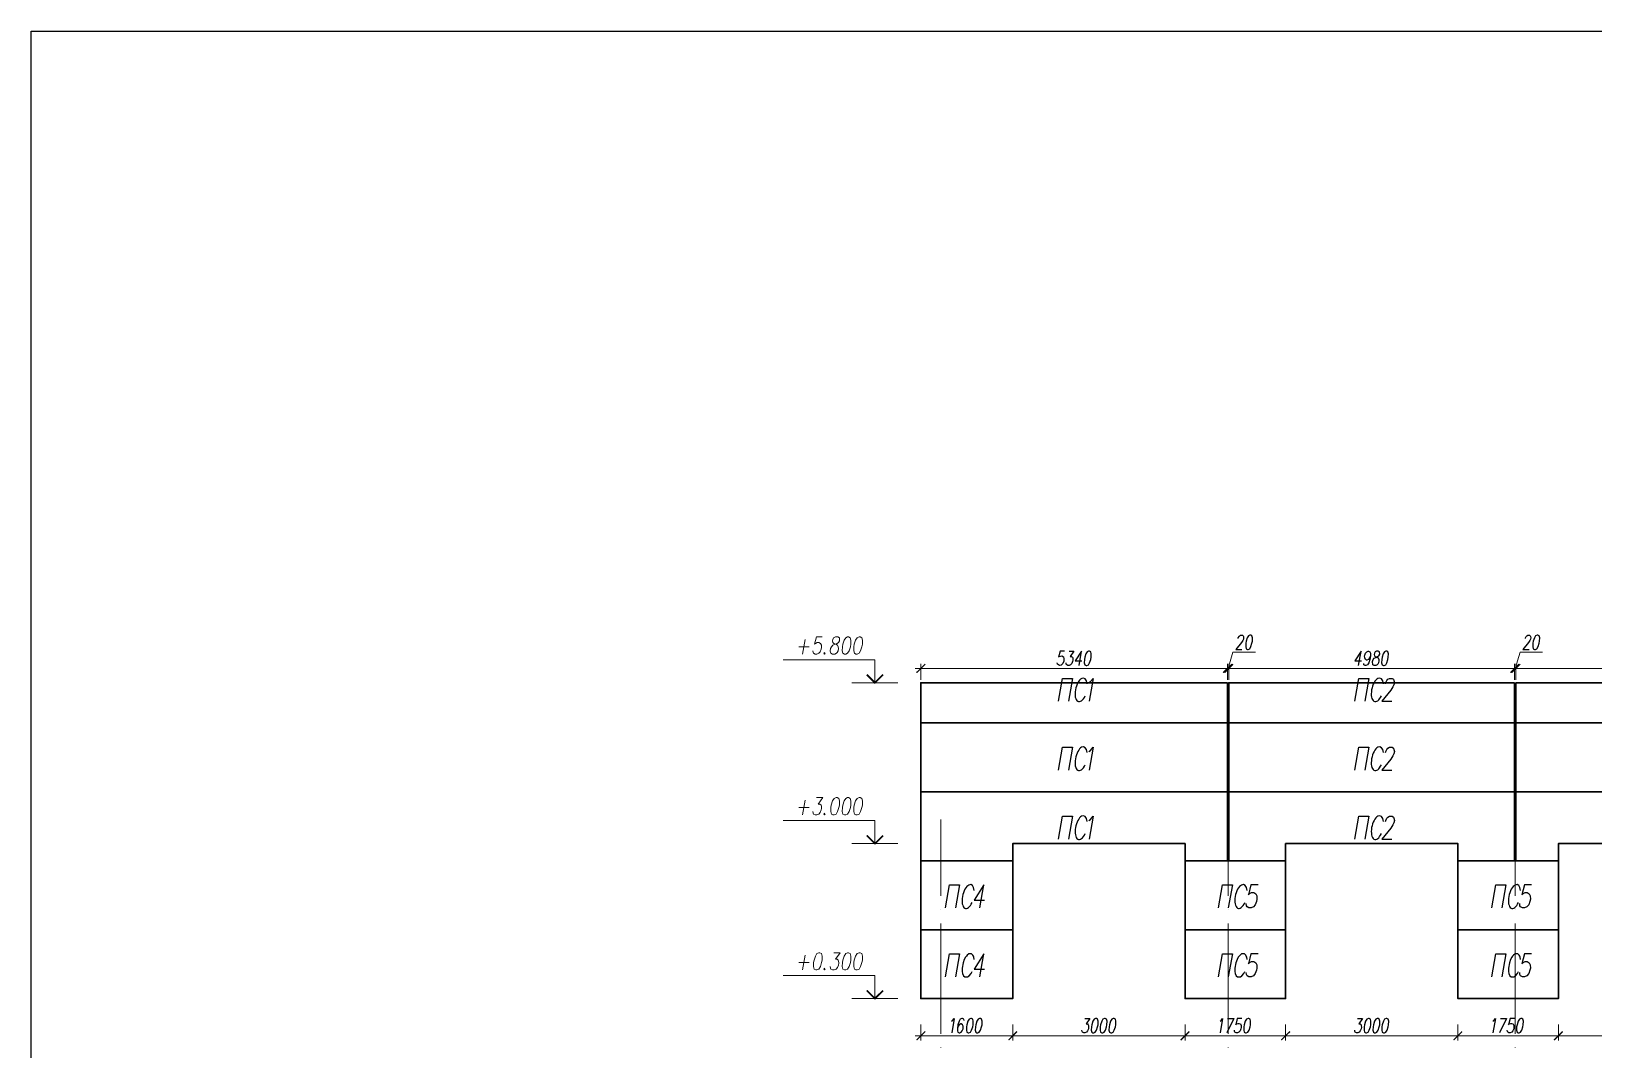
# Model space of a CAD drawing. Header units: millimetres. Extents: x 148937 to 2048786, y 870 to 351006.
# Drawn here: x 494549 to 521754, y 333269 to 351006 of the extents above; entities that cross this region are included whole.
import ezdxf

# ---------------------------------------------------------------- set-up
doc = ezdxf.new("R2010")
doc.units = ezdxf.units.MM
doc.layers.add('PDF _Геометрия', color=7, linetype='Continuous')
doc.layers.add('PDF _Сплошная заливка', color=7, linetype='Continuous', true_color=0x007eff)

msp = doc.modelspace()

# ---------------------------------------------------------------- linework, layer by layer
at = {"color": 3}
msp.add_lwpolyline([(494549.10833, 351006.44095), (642718.89428, 351006.44095), (642718.89428, 246432.46935), (494549.10833, 246432.46935)], close=True, dxfattribs=at)
at = {"layer": 'PDF _Геометрия', "color": 30, "lineweight": 15, "true_color": 0xff7e00}
for points in [[(508025.11798, 340415.66492), (507977.85697, 340157.87759)], [(508321.57009, 340458.62991), (508222.75161, 340458.62991), (508188.37997, 340329.73625), (508201.26934, 340344.77384), (508233.49275, 340359.81143), (508263.56794, 340359.81143), (508291.4949, 340344.77384), (508306.53249, 340316.84688), (508308.68072, 340273.88233), (508304.38427, 340243.80714), (508287.19844, 340200.84258), (508261.41971, 340172.91562), (508229.1963, 340157.87803), (508199.12111, 340157.87803), (508171.19415, 340172.91562), (508164.74946, 340187.95322), (508158.30478, 340215.88018)], [(507911.25999, 340286.77213), (508091.71112, 340286.77213)], [(508364.53726, 340187.95331), (508351.6479, 340172.91571), (508358.09258, 340157.87812), (508370.98195, 340172.91571)], [(509238.86315, 339659.48894), (509238.86315, 340059.05929), (507638.43346, 340059.05929)], [(509638.43472, 339659.48894), (508839.29401, 339659.48894)], [(508222.75563, 337659.48946), (508332.31525, 337659.48946), (508250.68259, 337545.63339), (508280.75778, 337545.63339), (508300.09183, 337530.5958), (508306.53651, 337515.55821), (508308.68474, 337472.59365), (508304.38829, 337444.66669), (508287.20246, 337401.70214), (508261.42373, 337373.77518), (508229.20032, 337358.73758), (508199.12513, 337358.73758), (508171.19817, 337373.77518), (508164.75349, 337386.66454), (508158.3088, 337416.73973)], [(507911.25999, 337487.6295), (508091.71112, 337487.6295)], [(508025.11798, 337616.52447), (507977.85697, 337358.73715)], [(508364.53726, 337386.66472), (508351.6479, 337373.77535), (508358.09258, 337358.73776), (508370.98195, 337373.77535)], [(509238.86315, 336858.20035), (509238.86315, 337259.91893), (507638.43346, 337259.91893)], [(509638.43472, 336858.20035), (508839.29401, 336858.20035)], [(508025.11798, 334916.20285), (507977.85697, 334658.41552)], [(508521.35806, 334959.16566), (508630.91767, 334959.16566), (508551.43325, 334845.30959), (508581.50844, 334845.30959), (508598.69426, 334830.27199), (508607.28717, 334817.38263), (508609.4354, 334774.41807), (508602.99071, 334744.34288), (508585.80489, 334701.37833), (508562.17439, 334673.45137), (508529.95097, 334658.41378), (508499.87578, 334658.41378), (508471.94882, 334673.45137), (508463.35591, 334688.48896), (508459.05946, 334716.41592)], [(507911.25999, 334787.30788), (508091.71112, 334787.30788)], [(508364.53726, 334688.48905), (508351.6479, 334673.45146), (508358.09258, 334658.41386), (508370.98195, 334673.45146)], [(509238.86315, 334160.02687), (509238.86315, 334559.59722), (507638.43346, 334559.59722)], [(509638.43472, 334160.02687), (508839.29401, 334160.02687)]]:
    msp.add_lwpolyline(points, dxfattribs=at)
for points in [[(508551.43203, 340458.62991), (508519.20861, 340443.59232), (508504.17102, 340415.66536), (508499.87456, 340387.7384), (508504.17102, 340359.81143), (508521.35684, 340344.77384), (508560.02494, 340329.73625), (508585.80367, 340316.84688), (508600.84126, 340286.77169), (508607.28595, 340258.84473), (508598.69304, 340215.88018), (508583.65544, 340187.95322), (508570.76608, 340172.91562), (508538.54266, 340157.87803), (508499.87456, 340157.87803), (508471.9476, 340172.91562), (508463.35469, 340187.95322), (508459.05823, 340215.88018), (508465.50292, 340258.84473), (508480.54051, 340286.77169), (508506.31924, 340316.84688), (508538.54266, 340329.73625), (508581.50721, 340344.77384), (508605.13772, 340359.81143), (508620.17531, 340387.7384), (508624.47177, 340415.66536), (508620.17531, 340443.59232), (508592.24835, 340458.62991)], [(508761.95852, 340458.62991), (508729.7351, 340443.59232), (508701.80814, 340402.77599), (508678.17764, 340329.73625), (508671.73295, 340286.77169), (508669.58472, 340215.88018), (508682.47409, 340172.91562), (508708.25282, 340157.87803), (508729.7351, 340157.87803), (508761.95852, 340172.91562), (508789.88548, 340215.88018), (508811.36775, 340286.77169), (508819.96066, 340329.73625), (508822.10889, 340402.77599), (508809.21953, 340443.59232), (508781.29257, 340458.62991)], [(508961.74212, 340458.62991), (508929.5187, 340443.59232), (508901.59174, 340402.77599), (508880.10947, 340329.73625), (508871.51656, 340286.77169), (508869.36833, 340215.88018), (508882.25769, 340172.91562), (508908.03643, 340157.87803), (508929.5187, 340157.87803), (508961.74212, 340172.91562), (508989.66908, 340215.88018), (509011.15136, 340286.77169), (509019.74427, 340329.73625), (509021.8925, 340402.77599), (509009.00313, 340443.59232), (508981.07617, 340458.62991)], [(508562.17491, 337659.48946), (508529.9515, 337644.45187), (508502.02454, 337601.48731), (508478.39403, 337530.5958), (508471.94935, 337487.63125), (508469.80112, 337416.73973), (508480.54226, 337373.77518), (508508.46922, 337358.73758), (508529.9515, 337358.73758), (508562.17491, 337373.77518), (508587.95365, 337416.73973), (508611.58415, 337487.63125), (508620.17706, 337530.5958), (508622.32529, 337601.48731), (508609.43592, 337644.45187), (508581.50896, 337659.48946)], [(508761.95852, 337659.48946), (508729.7351, 337644.45187), (508701.80814, 337601.48731), (508678.17764, 337530.5958), (508671.73295, 337487.63125), (508669.58472, 337416.73973), (508682.47409, 337373.77518), (508708.25282, 337358.73758), (508729.7351, 337358.73758), (508761.95852, 337373.77518), (508789.88548, 337416.73973), (508811.36775, 337487.63125), (508819.96066, 337530.5958), (508822.10889, 337601.48731), (508809.21953, 337644.45187), (508781.29257, 337659.48946)], [(508961.74212, 337659.48946), (508929.5187, 337644.45187), (508901.59174, 337601.48731), (508880.10947, 337530.5958), (508871.51656, 337487.63125), (508869.36833, 337416.73973), (508882.25769, 337373.77518), (508908.03643, 337358.73758), (508929.5187, 337358.73758), (508961.74212, 337373.77518), (508989.66908, 337416.73973), (509011.15136, 337487.63125), (509019.74427, 337530.5958), (509021.8925, 337601.48731), (509009.00313, 337644.45187), (508981.07617, 337659.48946)], [(508261.42216, 334959.16566), (508229.19874, 334944.12806), (508201.27178, 334901.16351), (508179.78951, 334830.27199), (508171.19659, 334787.30744), (508169.04837, 334716.41592), (508181.93773, 334673.45137), (508209.86469, 334658.41378), (508229.19874, 334658.41378), (508261.42216, 334673.45137), (508289.34912, 334716.41592), (508310.8314, 334787.30744), (508319.42431, 334830.27199), (508321.57253, 334901.16351), (508308.68317, 334944.12806), (508280.75621, 334959.16566)], [(508761.95852, 334959.16566), (508729.7351, 334944.12806), (508701.80814, 334901.16351), (508678.17764, 334830.27199), (508671.73295, 334787.30744), (508669.58472, 334716.41592), (508682.47409, 334673.45137), (508708.25282, 334658.41378), (508729.7351, 334658.41378), (508761.95852, 334673.45137), (508789.88548, 334716.41592), (508811.36775, 334787.30744), (508819.96066, 334830.27199), (508822.10889, 334901.16351), (508809.21953, 334944.12806), (508781.29257, 334959.16566)], [(508961.74212, 334959.16566), (508929.5187, 334944.12806), (508901.59174, 334901.16351), (508880.10947, 334830.27199), (508871.51656, 334787.30744), (508869.36833, 334716.41592), (508882.25769, 334673.45137), (508908.03643, 334658.41378), (508929.5187, 334658.41378), (508961.74212, 334673.45137), (508989.66908, 334716.41592), (509011.15136, 334787.30744), (509019.74427, 334830.27199), (509021.8925, 334901.16351), (509009.00313, 334944.12806), (508981.07617, 334959.16566)]]:
    msp.add_lwpolyline(points, close=True, dxfattribs=at)
at = {"layer": 'PDF _Геометрия', "lineweight": 25}
for points in [[(515563.24605, 340430.7019), (515565.39428, 340443.59127), (515578.28365, 340467.22177), (515586.87656, 340477.96291), (515606.21061, 340490.85228), (515636.2858, 340490.85228), (515649.17516, 340477.96291), (515655.61985, 340467.22177), (515657.76807, 340443.59127), (515653.47162, 340419.96076), (515642.73048, 340394.18203), (515621.2482, 340359.81039), (515522.42973, 340239.50963), (515629.84111, 340239.50963)], [(520564.32209, 340430.7019), (520566.47032, 340443.59127), (520577.21146, 340467.22177), (520587.9526, 340477.96291), (520605.13842, 340490.85228), (520635.21361, 340490.85228), (520650.2512, 340477.96291), (520654.54766, 340467.22177), (520658.84411, 340443.59127), (520654.54766, 340419.96076), (520641.65829, 340394.18203), (520620.17601, 340359.81039), (520521.35754, 340239.50963), (520630.91715, 340239.50963)], [(512540.69246, 340209.43471), (512463.35626, 340209.43471), (512437.57753, 340104.17155), (512446.17044, 340114.91269)], [(512618.02551, 340209.43471), (512703.95462, 340209.43471), (512639.50779, 340114.91269), (512663.13829, 340114.91269), (512676.02766, 340104.17155), (512682.47234, 340091.28218), (512684.62057, 340054.76231), (512680.32411, 340031.13181), (512665.28652, 339996.76016), (512645.95247, 339973.12966), (512620.17374, 339960.24029), (512596.54323, 339960.24029), (512577.20918, 339973.12966), (512570.7645, 339983.8708), (512566.46805, 340007.5013)], [(512792.03405, 339960.24029), (512834.99861, 340209.43471), (512727.58722, 340044.02117), (512843.59152, 340044.02117)], [(517657.76842, 339960.24029), (517702.88121, 340209.43471), (517595.46982, 340044.02117), (517711.47412, 340044.02117)], [(517866.14861, 340127.80319), (517851.11102, 340091.28332), (517831.77697, 340067.65282), (517805.99823, 340054.76345), (517799.55355, 340054.76345), (517778.07127, 340067.65282), (517767.33013, 340091.28332), (517765.18191, 340127.80319), (517767.33013, 340138.54433), (517780.2195, 340175.0642), (517801.70178, 340198.69471), (517825.33228, 340209.43584), (517833.92519, 340209.43584), (517855.40747, 340198.69471), (517866.14861, 340175.0642), (517866.14861, 340127.80319), (517855.40747, 340067.65282), (517836.07342, 340007.50244), (517814.59114, 339973.1308), (517788.81241, 339960.24143), (517773.77482, 339960.24143), (517752.29254, 339973.1308), (517750.14431, 339996.7613)], [(518025.11746, 340198.69357), (518003.63518, 340209.43471), (517973.55999, 340209.43471), (517947.78126, 340198.69357), (517934.8919, 340175.06306), (517930.59544, 340151.43256), (517934.8919, 340127.80206), (517947.78126, 340114.91269), (517977.85645, 340104.17155), (517999.33873, 340091.28218), (518010.07987, 340067.65168), (518012.22809, 340044.02117), (518007.93164, 340007.5013), (517995.04227, 339983.8708), (517984.30113, 339973.12966), (517960.67063, 339960.24029), (517928.44721, 339960.24029), (517906.96494, 339973.12966)], [(512416.09525, 339983.8708), (512411.7988, 340007.5013)], [(512435.42703, 339337.25478), (512506.31854, 339736.82514), (512680.32499, 339736.82514), (512609.43347, 339337.25478)], [(512963.8914, 339661.63708), (512991.81836, 339680.97113), (513039.07937, 339736.82505), (512968.18785, 339337.25469)], [(517593.32386, 339337.25478), (517664.21538, 339736.82514), (517838.22182, 339736.82514), (517767.33031, 339337.25478)], [(518130.38079, 339642.30382), (518134.67725, 339661.63787), (518154.0113, 339700.30596), (518169.04889, 339719.64001), (518196.97585, 339736.82584), (518246.38509, 339736.82584), (518267.86737, 339719.64001), (518276.46028, 339700.30596), (518282.90496, 339661.63787), (518276.46028, 339622.96977), (518257.12623, 339586.4499), (518222.75458, 339528.44775), (518063.78573, 339337.25548), (518237.79218, 339337.25548)], [(512435.42703, 338138.54442), (512506.31854, 338538.11477), (512680.32499, 338538.11477), (512609.43347, 338138.54442)], [(512963.8914, 338460.77857), (512991.81836, 338480.11262), (513039.07937, 338538.11477), (512968.18785, 338138.54442)], [(517593.32386, 338138.54442), (517664.21538, 338538.11477), (517838.22182, 338538.11477), (517767.33031, 338138.54442)], [(518130.38079, 338443.59127), (518134.67725, 338460.77709), (518154.0113, 338499.44519), (518169.04889, 338518.77924), (518196.97585, 338538.11329), (518246.38509, 338538.11329), (518267.86737, 338518.77924), (518276.46028, 338499.44519), (518282.90496, 338460.77709), (518276.46028, 338424.25722), (518257.12623, 338385.58912), (518222.75458, 338327.58697), (518063.78573, 338138.54293), (518237.79218, 338138.54293)], [(512435.42703, 336937.68373), (512506.31854, 337337.25408), (512680.32499, 337337.25408), (512609.43347, 336937.68373)], [(512963.8914, 337262.06602), (512991.81836, 337281.40007), (513039.07937, 337337.25399), (512968.18785, 336937.68364)], [(517593.32386, 336937.68373), (517664.21538, 337337.25408), (517838.22182, 337337.25408), (517767.33031, 336937.68373)], [(518130.38079, 337242.73276), (518134.67725, 337262.06681), (518154.0113, 337300.73491), (518169.04889, 337317.92073), (518196.97585, 337337.25478), (518246.38509, 337337.25478), (518267.86737, 337317.92073), (518276.46028, 337300.73491), (518282.90496, 337262.06681), (518276.46028, 337223.39871), (518257.12623, 337184.73061), (518222.75458, 337128.87669), (518063.78573, 336937.68443), (518237.79218, 336937.68443)], [(510469.7978, 335738.97336), (510538.54109, 336138.54372), (510712.54753, 336138.54372), (510641.65602, 335738.97336)], [(511062.71005, 335738.9724), (511133.60156, 336138.54276), (510963.89157, 335872.16252), (511148.63915, 335872.16252)], [(515219.53049, 335738.97336), (515288.27378, 336138.54372), (515462.28023, 336138.54372), (515391.38871, 335738.97336)], [(515909.11194, 336138.54276), (515784.51473, 336138.54276), (515741.55018, 335966.68454), (515756.58777, 335986.01859), (515797.4041, 336005.35264), (515836.0722, 336005.35264), (515868.29561, 335986.01859), (515887.62966, 335947.35049), (515889.77789, 335889.34834), (515883.33321, 335852.82847), (515859.7027, 335794.82632), (515829.62751, 335756.15822), (515788.81119, 335738.9724), (515750.14309, 335738.9724), (515717.91967, 335756.15822), (515707.17853, 335775.49227), (515702.88208, 335814.16037)], [(519980.00171, 335738.97336), (520050.89322, 336138.54372), (520224.89967, 336138.54372), (520154.00815, 335738.97336)], [(520669.58315, 336138.54276), (520547.13417, 336138.54276), (520504.16962, 335966.68454), (520519.20721, 335986.01859), (520560.02354, 336005.35264), (520596.54341, 336005.35264), (520630.91505, 335986.01859), (520648.10087, 335947.35049), (520652.39733, 335889.34834), (520643.80442, 335852.82847), (520622.32214, 335794.82632), (520590.09873, 335756.15822), (520549.2824, 335738.9724), (520512.76253, 335738.9724), (520478.39088, 335756.15822), (520469.79797, 335775.49227), (520465.50152, 335814.16037)], [(510469.7978, 334538.11267), (510538.54109, 334937.68303), (510712.54753, 334937.68303), (510641.65602, 334538.11267)], [(510968.1882, 334843.16171), (510961.74352, 334881.82981), (510953.15061, 334899.01563), (510944.5577, 334918.34968), (510923.07542, 334937.68373), (510873.66618, 334937.68373), (510845.73922, 334918.34968), (510830.70163, 334899.01563), (510813.51581, 334881.82981), (510794.18176, 334843.16171), (510772.69948, 334785.15956), (510755.51366, 334690.63754), (510757.66189, 334632.63539), (510764.10657, 334596.11552), (510781.29239, 334557.44742), (510802.77467, 334538.11337), (510852.18391, 334538.11337), (510880.11087, 334557.44742), (510912.33428, 334596.11552), (510931.66833, 334632.63539)], [(511062.71005, 334538.1139), (511133.60156, 334937.68425), (510963.89157, 334671.30402), (511148.63915, 334671.30402)], [(515219.53049, 334538.11267), (515288.27378, 334937.68303), (515462.28023, 334937.68303), (515391.38871, 334538.11267)], [(515717.9209, 334843.16171), (515711.47621, 334881.82981), (515702.8833, 334899.01563), (515694.29039, 334918.34968), (515672.80812, 334937.68373), (515623.39888, 334937.68373), (515595.47192, 334918.34968), (515580.43432, 334899.01563), (515563.2485, 334881.82981), (515543.91445, 334843.16171), (515522.43218, 334785.15956), (515505.24635, 334690.63754), (515507.39458, 334632.63539), (515513.83926, 334596.11552), (515531.02509, 334557.44742), (515552.50736, 334538.11337), (515601.9166, 334538.11337), (515629.84356, 334557.44742), (515662.06698, 334596.11552), (515681.40103, 334632.63539)], [(515909.11194, 334937.68425), (515784.51473, 334937.68425), (515741.55018, 334765.82604), (515756.58777, 334785.16008), (515797.4041, 334804.49413), (515836.0722, 334804.49413), (515868.29561, 334785.16008), (515887.62966, 334748.64021), (515889.77789, 334690.63807), (515883.33321, 334651.96997), (515859.7027, 334596.11605), (515829.62751, 334557.44795), (515788.81119, 334538.1139), (515750.14309, 334538.1139), (515717.91967, 334557.44795), (515707.17853, 334576.782), (515702.88208, 334613.30187)], [(519980.00171, 334538.11267), (520050.89322, 334937.68303), (520224.89967, 334937.68303), (520154.00815, 334538.11267)], [(520480.54243, 334843.16171), (520474.09775, 334881.82981), (520465.50484, 334899.01563), (520456.91193, 334918.34968), (520435.42965, 334937.68373), (520386.02041, 334937.68373), (520358.09345, 334918.34968), (520340.90763, 334899.01563), (520325.87004, 334881.82981), (520306.53599, 334843.16171), (520285.05371, 334785.15956), (520267.86789, 334690.63754), (520270.01612, 334632.63539), (520276.4608, 334596.11552), (520293.64662, 334557.44742), (520315.1289, 334538.11337), (520364.53814, 334538.11337), (520392.4651, 334557.44742), (520424.68851, 334596.11552), (520444.02256, 334632.63539)], [(520669.58315, 334937.68425), (520547.13417, 334937.68425), (520504.16962, 334765.82604), (520519.20721, 334785.16008), (520560.02354, 334804.49413), (520596.54341, 334804.49413), (520630.91505, 334785.16008), (520648.10087, 334748.64021), (520652.39733, 334690.63807), (520643.80442, 334651.96997), (520622.32214, 334596.11605), (520590.09873, 334557.44795), (520549.2824, 334538.1139), (520512.76253, 334538.1139), (520478.39088, 334557.44795), (520469.79797, 334576.782), (520465.50152, 334613.30187)], [(510570.76695, 333764.75157), (510590.101, 333775.49271), (510618.02796, 333812.01258), (510575.0634, 333562.81817)], [(510789.886, 333775.49227), (510787.73777, 333799.12278), (510766.2555, 333812.01214), (510751.2179, 333812.01214), (510725.43917, 333799.12278), (510703.95689, 333764.75113), (510684.62284, 333704.60076), (510673.8817, 333644.45038), (510673.8817, 333597.18937), (510684.62284, 333573.55887), (510706.10512, 333562.81773), (510714.69803, 333562.81773), (510738.32854, 333573.55887), (510759.81081, 333597.18937), (510772.70018, 333633.70924), (510774.84841, 333644.45038), (510772.70018, 333680.97025), (510761.95904, 333704.60076), (510740.47676, 333717.49013), (510734.03208, 333717.49013), (510708.25335, 333704.60076), (510688.9193, 333680.97025), (510673.8817, 333644.45038)], [(512893.00058, 333812.01284), (512978.92969, 333812.01284), (512916.63109, 333717.49082), (512938.11336, 333717.49082), (512953.15096, 333704.60146), (512957.44741, 333693.86032), (512959.59564, 333657.34045), (512955.29919, 333633.70994), (512940.26159, 333597.19007), (512920.92754, 333573.55957), (512895.14881, 333562.81843), (512873.66653, 333562.81843), (512852.18426, 333573.55957), (512845.73957, 333586.44893), (512843.59134, 333610.07944)], [(515247.4585, 333764.75157), (515264.64433, 333775.49271), (515292.57129, 333812.01258), (515249.60673, 333562.81817)], [(515378.50162, 333812.01284), (515488.06123, 333812.01284), (515365.61225, 333562.81843)], [(515625.54431, 333812.01284), (515548.20811, 333812.01284), (515522.42938, 333704.60146), (515533.17052, 333717.49082), (515556.80102, 333728.23196), (515580.43153, 333728.23196), (515601.9138, 333717.49082), (515612.65494, 333693.86032), (515614.80317, 333657.34045), (515610.50671, 333633.70994), (515595.46912, 333597.19007), (515576.13507, 333573.55957), (515550.35634, 333562.81843), (515528.87406, 333562.81843), (515507.39178, 333573.55957), (515500.9471, 333586.44893), (515498.79887, 333610.07944)], [(517642.73328, 333812.01284), (517728.66239, 333812.01284), (517666.36378, 333717.49082), (517687.84606, 333717.49082), (517702.88365, 333704.60146), (517707.18011, 333693.86032), (517709.32834, 333657.34045), (517705.03188, 333633.70994), (517689.99429, 333597.19007), (517670.66024, 333573.55957), (517644.8815, 333562.81843), (517623.39923, 333562.81843), (517601.91695, 333573.55957), (517595.47227, 333586.44893), (517593.32404, 333610.07944)], [(519997.1912, 333764.75157), (520014.37702, 333775.49271), (520042.30398, 333812.01258), (519999.33943, 333562.81817)], [(520128.22994, 333812.01284), (520237.78956, 333812.01284), (520115.34058, 333562.81843)], [(520375.277, 333812.01284), (520297.94081, 333812.01284), (520272.16207, 333704.60146), (520282.90321, 333717.49082), (520306.53372, 333728.23196), (520330.16422, 333728.23196), (520351.6465, 333717.49082), (520362.38764, 333693.86032), (520364.53587, 333657.34045), (520360.23941, 333633.70994), (520345.20182, 333597.19007), (520325.86777, 333573.55957), (520300.08903, 333562.81843), (520278.60676, 333562.81843), (520257.12448, 333573.55957), (520250.6798, 333586.44893), (520248.53157, 333610.07944)]]:
    msp.add_lwpolyline(points, dxfattribs=at)
for points in [[(515767.33031, 340490.85201), (515741.55158, 340477.96265), (515720.0693, 340443.591), (515702.88348, 340383.44063), (515696.43879, 340346.92076), (515694.29057, 340288.91861), (515702.88348, 340252.39874), (515724.36576, 340239.50937), (515739.40335, 340239.50937), (515765.18208, 340252.39874), (515786.66436, 340288.91861), (515803.85018, 340346.92076), (515810.29486, 340383.44063), (515812.44309, 340443.591), (515803.85018, 340477.96265), (515782.3679, 340490.85201)], [(520768.40198, 340490.85201), (520742.62324, 340477.96265), (520721.14097, 340443.591), (520701.80692, 340383.44063), (520695.36223, 340346.92076), (520693.21401, 340288.91861), (520701.80692, 340252.39874), (520723.28919, 340239.50937), (520738.32679, 340239.50937), (520764.10552, 340252.39874), (520785.5878, 340288.91861), (520804.92185, 340346.92076), (520811.36653, 340383.44063), (520813.51476, 340443.591), (520804.92185, 340477.96265), (520783.43957, 340490.85201)], [(512959.59512, 340209.43471), (512933.81638, 340198.69357), (512912.33411, 340162.1737), (512893.00006, 340104.17155), (512886.55537, 340067.65168), (512884.40715, 340007.5013), (512893.00006, 339973.12966), (512914.48233, 339960.24029), (512929.51993, 339960.24029), (512955.29866, 339973.12966), (512976.78094, 340007.5013), (512996.11499, 340067.65168), (513002.55967, 340104.17155), (513004.7079, 340162.1737), (512996.11499, 340198.69357), (512974.63271, 340209.43471)], [(518134.67707, 340209.43471), (518111.04657, 340198.69357), (518087.41606, 340162.1737), (518070.23024, 340104.17155), (518063.78556, 340067.65168), (518061.63733, 340007.5013), (518070.23024, 339973.12966), (518091.71252, 339960.24029), (518106.75011, 339960.24029), (518132.52885, 339973.12966), (518154.01112, 340007.5013), (518171.19694, 340067.65168), (518177.64163, 340104.17155), (518181.93808, 340162.1737), (518171.19694, 340198.69357), (518151.86289, 340209.43471)], [(510905.88995, 333812.01284), (510880.11122, 333799.12348), (510858.62894, 333764.75183), (510839.29489, 333704.60146), (510832.85021, 333668.08159), (510830.70198, 333610.07944), (510839.29489, 333573.55957), (510860.77717, 333562.81843), (510875.81476, 333562.81843), (510901.59349, 333573.55957), (510923.07577, 333610.07944), (510942.40982, 333668.08159), (510948.8545, 333704.60146), (510951.00273, 333764.75183), (510942.40982, 333799.12348), (510920.92754, 333812.01284)], [(511060.56042, 333812.01284), (511034.78169, 333799.12348), (511013.29941, 333764.75183), (510993.96536, 333704.60146), (510987.52068, 333668.08159), (510985.37245, 333610.07944), (510993.96536, 333573.55957), (511015.44764, 333562.81843), (511030.48523, 333562.81843), (511056.26396, 333573.55957), (511077.74624, 333610.07944), (511097.08029, 333668.08159), (511103.52497, 333704.60146), (511105.6732, 333764.75183), (511097.08029, 333799.12348), (511075.59801, 333812.01284)], [(513079.89534, 333812.01284), (513054.11661, 333799.12348), (513032.63433, 333764.75183), (513013.30028, 333704.60146), (513006.8556, 333668.08159), (513004.70737, 333610.07944), (513013.30028, 333573.55957), (513034.78256, 333562.81843), (513049.82016, 333562.81843), (513075.59889, 333573.55957), (513097.08117, 333610.07944), (513116.41521, 333668.08159), (513122.8599, 333704.60146), (513125.00813, 333764.75183), (513116.41521, 333799.12348), (513094.93294, 333812.01284)], [(513234.57019, 333812.01284), (513208.79145, 333799.12348), (513187.30918, 333764.75183), (513167.97513, 333704.60146), (513161.53044, 333668.08159), (513159.38222, 333610.07944), (513167.97513, 333573.55957), (513189.4574, 333562.81843), (513204.495, 333562.81843), (513230.27373, 333573.55957), (513251.75601, 333610.07944), (513271.09006, 333668.08159), (513277.53474, 333704.60146), (513279.68297, 333764.75183), (513271.09006, 333799.12348), (513249.60778, 333812.01284)], [(513389.24066, 333812.01284), (513363.46193, 333799.12348), (513341.97965, 333764.75183), (513322.6456, 333704.60146), (513318.34914, 333668.08159), (513314.05269, 333610.07944), (513322.6456, 333573.55957), (513344.12788, 333562.81843), (513361.3137, 333562.81843), (513384.9442, 333573.55957), (513406.42648, 333610.07944), (513425.76053, 333668.08159), (513432.20521, 333704.60146), (513434.35344, 333764.75183), (513425.76053, 333799.12348), (513404.27825, 333812.01284)], [(515735.10602, 333812.01284), (515709.32729, 333799.12348), (515687.84501, 333764.75183), (515668.51096, 333704.60146), (515662.06628, 333668.08159), (515659.91805, 333610.07944), (515668.51096, 333573.55957), (515689.99324, 333562.81843), (515705.03083, 333562.81843), (515730.80956, 333573.55957), (515752.29184, 333610.07944), (515771.62589, 333668.08159), (515778.07057, 333704.60146), (515780.2188, 333764.75183), (515771.62589, 333799.12348), (515750.14361, 333812.01284)], [(517829.62804, 333812.01284), (517803.84931, 333799.12348), (517782.36703, 333764.75183), (517763.03298, 333704.60146), (517756.5883, 333668.08159), (517754.44007, 333610.07944), (517763.03298, 333573.55957), (517784.51526, 333562.81843), (517799.55285, 333562.81843), (517825.33158, 333573.55957), (517846.81386, 333610.07944), (517866.14791, 333668.08159), (517872.59259, 333704.60146), (517874.74082, 333764.75183), (517866.14791, 333799.12348), (517844.66563, 333812.01284)], [(517984.29851, 333812.01284), (517958.51978, 333799.12348), (517937.0375, 333764.75183), (517917.70345, 333704.60146), (517911.25877, 333668.08159), (517909.11054, 333610.07944), (517917.70345, 333573.55957), (517939.18573, 333562.81843), (517954.22332, 333562.81843), (517980.00206, 333573.55957), (518001.48433, 333610.07944), (518020.81838, 333668.08159), (518027.26307, 333704.60146), (518029.41129, 333764.75183), (518020.81838, 333799.12348), (517999.33611, 333812.01284)], [(518138.97335, 333812.01284), (518113.19462, 333799.12348), (518091.71234, 333764.75183), (518072.37829, 333704.60146), (518065.93361, 333668.08159), (518063.78538, 333610.07944), (518072.37829, 333573.55957), (518093.86057, 333562.81843), (518111.04639, 333562.81843), (518134.6769, 333573.55957), (518156.15918, 333610.07944), (518175.49322, 333668.08159), (518181.93791, 333704.60146), (518184.08614, 333764.75183), (518175.49322, 333799.12348), (518154.01095, 333812.01284)], [(520484.83871, 333812.01284), (520459.05998, 333799.12348), (520437.57771, 333764.75183), (520418.24366, 333704.60146), (520411.79897, 333668.08159), (520409.65074, 333610.07944), (520418.24366, 333573.55957), (520439.72593, 333562.81843), (520454.76353, 333562.81843), (520480.54226, 333573.55957), (520502.02454, 333610.07944), (520521.35859, 333668.08159), (520527.80327, 333704.60146), (520529.9515, 333764.75183), (520521.35859, 333799.12348), (520499.87631, 333812.01284)]]:
    msp.add_lwpolyline(points, close=True, dxfattribs=at)
at = {"layer": 'PDF _Геометрия', "color": 150, "lineweight": 9, "true_color": 0x007eff}
for points in [[(515389.24013, 339910.83228), (515473.02101, 340190.10188), (515863.99846, 340190.10188)], [(520388.16585, 339910.83228), (520471.94673, 340190.10188), (520862.92417, 340190.10188)], [(509939.18748, 339910.83228), (515479.46693, 339910.83228)], [(510038.0063, 339711.04649), (510038.0063, 339990.31609)], [(515378.50162, 339910.83228), (515228.12568, 339910.83228)], [(515299.01387, 339910.83228), (520478.39103, 339910.83228)], [(515378.50162, 339910.83228), (515397.83567, 339910.83228), (515378.50162, 339910.83228)], [(515397.8327, 339910.83228), (515548.20864, 339910.83228)], [(520377.42733, 339910.83228), (520229.19962, 339910.83228)], [(520297.93958, 339910.83228), (525107.82129, 339910.83228)], [(520377.42733, 339910.83228), (520398.90961, 339910.83228), (520377.42733, 339910.83228)], [(520398.90873, 339910.83228), (520547.13644, 339910.83228)], [(510038.0063, 333711.04588), (510038.0063, 333431.77628)], [(509939.18748, 333511.26228), (511739.40226, 333511.26228)], [(511539.61537, 333511.26228), (514738.32629, 333511.26228)], [(514538.54161, 333511.26228), (516489.13237, 333511.26228)], [(516289.34807, 333511.26228), (519488.05899, 333511.26228)], [(519288.27431, 333511.26228), (521238.86507, 333511.26228)], [(521039.08077, 333511.26228), (524237.79169, 333511.26228)]]:
    msp.add_lwpolyline(points, dxfattribs=at)
for points in [[(515378.50162, 339990.31609), (515378.50162, 339711.04649)], [(515397.8327, 339990.31609), (515397.8327, 339711.04649)], [(520377.42733, 339990.31609), (520377.42733, 339711.04649)], [(520398.90873, 339990.31609), (520398.90873, 339711.04649)], [(511638.4342, 333431.77628), (511638.4342, 333711.04588)], [(514639.51076, 333431.77628), (514639.51076, 333711.04588)], [(516388.16689, 333431.77628), (516388.16689, 333711.04588)], [(519389.23909, 333431.77628), (519389.23909, 333711.04588)], [(521137.89959, 333431.77628), (521137.89959, 333711.04588)]]:
    msp.add_lwpolyline(points, close=True, dxfattribs=at)
at = {"layer": 'PDF _Геометрия', "color": 152, "lineweight": 30, "true_color": 0x2776bb}
for points in [[(515378.50162, 339659.48899), (515378.50162, 338959.16679), (510038.00738, 338959.16679), (510038.00738, 339659.48899)], [(520377.42733, 339659.48899), (520377.42733, 338959.16679), (515397.83542, 338959.16679), (515397.83542, 339659.48899)], [(525006.85543, 339659.48899), (525006.85543, 338959.16679), (520398.90709, 338959.16679), (520398.90709, 339659.48899)], [(515378.50162, 338959.16761), (515378.50162, 337758.30829), (510038.00738, 337758.30829), (510038.00738, 338959.16761)], [(520377.42733, 338959.16761), (520377.42733, 337758.30829), (515397.83542, 337758.30829), (515397.83542, 338959.16761)], [(525006.85543, 338959.16761), (525006.85543, 337758.30829), (520398.90709, 337758.30829), (520398.90709, 338959.16761)], [(511638.4342, 336559.59656), (511638.4342, 335358.73723), (510038.00452, 335358.73723), (510038.00452, 336559.59656)], [(516388.16689, 336559.59656), (516388.16689, 335358.73723), (514639.50954, 335358.73723), (514639.50954, 336559.59656)], [(521137.89959, 336559.59656), (521137.89959, 335358.73723), (519389.24223, 335358.73723), (519389.24223, 336559.59656)], [(511638.4342, 335358.73793), (511638.4342, 334160.02687), (510038.00452, 334160.02687), (510038.00452, 335358.73793)], [(516388.16689, 335358.73793), (516388.16689, 334160.02687), (514639.50954, 334160.02687), (514639.50954, 335358.73793)], [(521137.89959, 335358.73793), (521137.89959, 334160.02687), (519389.24223, 334160.02687), (519389.24223, 335358.73793)]]:
    msp.add_lwpolyline(points, close=True, dxfattribs=at)
for points in [[(511638.4342, 336559.59574), (510038.00452, 336559.59574), (510038.00452, 337758.3068), (515378.49861, 337758.3068), (515378.49861, 336559.59574), (514639.50831, 336559.59574)], [(516388.16689, 336559.59574), (515397.83392, 336559.59574), (515397.83392, 337758.3068), (520377.42568, 337758.3068), (520377.42568, 336559.59574), (519389.24101, 336559.59574)], [(521137.89959, 336559.59574), (520398.90929, 336559.59574), (520398.90929, 337758.3068), (525006.85763, 337758.3068), (525006.85763, 336559.59574), (524138.9737, 336559.59574)], [(511638.4342, 334160.02687), (511638.4342, 336858.20091), (514639.50831, 336858.20091), (514639.50831, 334160.02687)], [(516388.16689, 334160.02687), (516388.16689, 336858.20091), (519389.24101, 336858.20091), (519389.24101, 334160.02687)], [(521137.89959, 334160.02687), (521137.89959, 336858.20091), (524138.9737, 336858.20091), (524138.9737, 334160.02687)]]:
    msp.add_lwpolyline(points, dxfattribs=at)
at = {"layer": 'PDF _Геометрия', "color": 252, "lineweight": 5, "true_color": 0x989898}
for points in [[(510388.16847, 337281.40147), (510388.16847, 335947.35214)], [(515389.24013, 337281.40147), (515389.24013, 335947.35214)], [(520388.16585, 337281.40147), (520388.16585, 335947.35214)], [(510388.16847, 335708.89721), (510388.16847, 335711.04544)], [(510388.16847, 335468.29676), (510388.16847, 333547.78122)], [(515389.24013, 335708.89721), (515389.24013, 335711.04544)], [(515389.24013, 335468.29676), (515389.24013, 333547.78122)], [(520388.16585, 335708.89721), (520388.16585, 335711.04544)], [(520388.16585, 335468.29676), (520388.16585, 333547.78122)], [(510388.16847, 333309.32835), (510388.16847, 333311.47657)], [(515389.24013, 333309.32835), (515389.24013, 333311.47657)], [(520388.16585, 333309.32835), (520388.16585, 333311.47657)]]:
    msp.add_lwpolyline(points, dxfattribs=at)
at = {"layer": 'PDF _Геометрия', "lineweight": 25}
for centre, major_axis, ratio, start_param, end_param in [((512830.29906, 339537.25583), (-47.31938, -204.36246), 0.4728608091, 2.2161559614, 7.4364244007), ((517988.1959, 339537.25583), (-47.31943, -204.3627), 0.4728608091, 2.2161559458, 7.4364243811), ((512830.26796, 338337.40134), (-47.057, -205.44575), 0.4717172463, 2.2180775162, 7.432379303), ((517988.1648, 338337.40136), (-47.05723, -205.44676), 0.4717172463, 2.2180774451, 7.4323792148), ((512830.65006, 337137.15442), (-46.50585, -204.83139), 0.4725262149, 2.2157142478, 7.4263739132), ((517988.5469, 337137.15444), (-46.50608, -204.83242), 0.4725262149, 2.2157141728, 7.4263738222), ((510862.66502, 335937.11551), (-47.19226, -206.57244), 0.4662240876, 2.2055019733, 7.4378143461), ((515612.39771, 335937.11548), (-47.19201, -206.57138), 0.4662240876, 2.2055020696, 7.4378144628), ((520375.01924, 335937.11546), (-47.19193, -206.571), 0.4662240876, 2.2055021237, 7.4378145403)]:
    msp.add_ellipse(centre, major_axis=major_axis, ratio=ratio, start_param=start_param, end_param=end_param, dxfattribs=at)
for points in [[(512446.17044, 340114.91269), (512600.69962, 340196.83177), (512513.23095, 339865.39604), (512416.09525, 339983.8708)], [(517906.96494, 339973.12966), (517862.35341, 340147.45834), (518058.84464, 340065.46765), (518025.11746, 340198.69357)]]:
    msp.add_open_spline(points, degree=3, dxfattribs=at)
at = {"layer": 'PDF _Сплошная заливка', "color": 7, "lineweight": 15, "transparency": 33554559}
for points in [[(509107.8244, 339812.01346), (509086.34212, 339790.53118), (509238.86629, 339680.97157)], [(509238.86315, 339638.00754), (509369.90504, 339812.01398), (509391.38731, 339790.5317)], [(509238.86315, 339680.97034), (509238.86315, 339638.00579), (509369.90504, 339812.01223)], [(509086.33863, 339790.52987), (509238.8628, 339680.97025), (509238.8628, 339638.0057)]]:
    msp.add_solid(points, dxfattribs=at)
at = {"layer": 'PDF _Сплошная заливка', "lineweight": 9, "transparency": 33554559}
for points in [[(510106.74679, 339992.4638), (509971.40845, 339827.05026), (509956.37085, 339844.23608)], [(510121.78596, 339977.42681), (510106.74836, 339992.46441), (509971.41002, 339827.05087)], [(515294.71759, 339844.23556), (515311.90341, 339827.04974), (515445.09353, 339992.46327)], [(515294.71759, 339844.23556), (515311.90341, 339827.04974), (515445.09353, 339992.46327)], [(515311.90708, 339827.05044), (515445.0972, 339992.46397), (515462.28302, 339977.42638)], [(515311.90708, 339827.05044), (515445.0972, 339992.46397), (515462.28302, 339977.42638)], [(515466.57756, 339992.4638), (515331.23921, 339827.05026), (515316.20162, 339844.23608)], [(515466.57756, 339992.4638), (515331.23921, 339827.05026), (515316.20162, 339844.23608)], [(515481.61672, 339977.42681), (515466.57913, 339992.46441), (515331.24078, 339827.05087)], [(515481.61672, 339977.42681), (515466.57913, 339992.46441), (515331.24078, 339827.05087)], [(520295.79363, 339844.23556), (520310.83122, 339827.04974), (520446.16957, 339992.46327)], [(520295.79363, 339844.23556), (520310.83122, 339827.04974), (520446.16957, 339992.46327)], [(520310.82842, 339827.05044), (520446.16677, 339992.46397), (520461.20436, 339977.42638)], [(520310.82842, 339827.05044), (520446.16677, 339992.46397), (520461.20436, 339977.42638)], [(520465.50327, 339992.4638), (520330.16492, 339827.05026), (520315.12733, 339844.23608)], [(520465.50327, 339992.4638), (520330.16492, 339827.05026), (520315.12733, 339844.23608)], [(520480.54243, 339977.42681), (520465.50484, 339992.46441), (520330.16649, 339827.05087)], [(520480.54243, 339977.42681), (520465.50484, 339992.46441), (520330.16649, 339827.05087)], [(510106.74679, 333595.04193), (509971.40845, 333429.6284), (509956.37085, 333444.66599)], [(510121.78596, 333577.85681), (510106.74836, 333595.04263), (509971.41002, 333429.6291)], [(511556.8005, 333444.66556), (511571.83809, 333429.62796), (511705.02821, 333595.0415)], [(511705.02873, 333595.04193), (511571.83862, 333429.6284), (511556.80102, 333444.66599)], [(511571.83966, 333429.62857), (511705.02978, 333595.04211), (511722.2156, 333577.85629)], [(511722.21823, 333577.85681), (511705.0324, 333595.04263), (511571.84229, 333429.6291)], [(514555.72673, 333444.66556), (514570.76433, 333429.62796), (514706.10267, 333595.0415)], [(514706.1053, 333595.04193), (514570.76695, 333429.6284), (514555.72936, 333444.66599)], [(514570.7659, 333429.62857), (514706.10425, 333595.04211), (514721.14184, 333577.85629)], [(514721.14446, 333577.85681), (514706.10687, 333595.04263), (514570.76852, 333429.6291)], [(516454.76143, 333595.04193), (516321.57131, 333429.6284), (516304.38549, 333444.66599)], [(516304.38724, 333444.66556), (516321.57306, 333429.62796), (516454.76318, 333595.0415)], [(516471.94655, 333577.85681), (516454.76073, 333595.04263), (516321.57061, 333429.6291)], [(516321.57236, 333429.62857), (516454.76248, 333595.04211), (516471.9483, 333577.85629)], [(519305.45943, 333444.66556), (519320.49702, 333429.62796), (519455.83537, 333595.0415)], [(519455.83799, 333595.04193), (519320.49964, 333429.6284), (519305.46205, 333444.66599)], [(519470.87279, 333577.85681), (519455.83519, 333595.04263), (519320.49685, 333429.6291)], [(519320.4986, 333429.62857), (519455.83694, 333595.04211), (519470.87454, 333577.85629)], [(521054.11556, 333444.66556), (521071.30138, 333429.62796), (521204.4915, 333595.0415)], [(521204.49412, 333595.04193), (521071.30401, 333429.6284), (521054.11818, 333444.66599)], [(521221.67925, 333577.85681), (521204.49342, 333595.04263), (521071.30331, 333429.6291)], [(521071.30506, 333429.62857), (521204.49517, 333595.04211), (521221.68099, 333577.85629)]]:
    msp.add_solid(points, dxfattribs=at)
at = {"layer": 'PDF _Сплошная заливка', "color": 7, "lineweight": 30, "transparency": 33554559}
for points in [[(509086.33863, 336989.24128), (509238.8628, 336879.68167), (509238.8628, 336838.86534)], [(509107.8244, 337010.72487), (509086.34212, 336989.24259), (509238.86629, 336879.68298)], [(509238.86315, 336879.68175), (509238.86315, 336838.86543), (509369.90504, 337010.72364)], [(509238.86315, 336838.8649), (509369.90504, 337010.72312), (509391.38731, 336989.24084)], [(509086.33863, 334291.0678), (509238.8628, 334181.50819), (509238.8628, 334138.54363)], [(509107.8244, 334310.40106), (509086.34212, 334291.06701), (509238.86629, 334181.5074)], [(509238.86315, 334181.50827), (509238.86315, 334138.54372), (509369.90504, 334310.40194)], [(509238.86315, 334138.54328), (509369.90504, 334310.4015), (509391.38731, 334291.06745)]]:
    msp.add_solid(points, dxfattribs=at)

doc.saveas('drawing.dxf')
